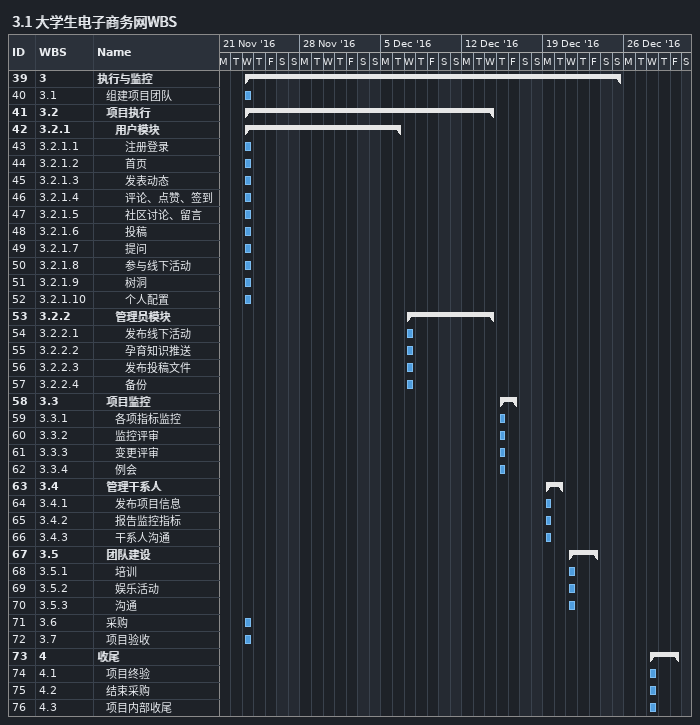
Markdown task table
3.1 大学生电子商务网WBS

| ID | WBS | Task | Start | Finish |
|---|---|---|---|---|
| 39 | 3 | **执行与监控** | 2016-11-23 | 2016-12-25 |
| 40 | 3.1 | 组建项目团队 | 2016-11-23 | 2016-11-23 |
| 41 | 3.2 | **项目执行** | 2016-11-23 | 2016-12-14 |
| 42 | 3.2.1 | **用户模块** | 2016-11-23 | 2016-12-06 |
| 43 | 3.2.1.1 | 注册登录 | 2016-11-23 | 2016-11-23 |
| 44 | 3.2.1.2 | 首页 | 2016-11-23 | 2016-11-23 |
| 45 | 3.2.1.3 | 发表动态 | 2016-11-23 | 2016-11-23 |
| 46 | 3.2.1.4 | 评论、点赞、签到 | 2016-11-23 | 2016-11-23 |
| 47 | 3.2.1.5 | 社区讨论、留言 | 2016-11-23 | 2016-11-23 |
| 48 | 3.2.1.6 | 投稿 | 2016-11-23 | 2016-11-23 |
| 49 | 3.2.1.7 | 提问 | 2016-11-23 | 2016-11-23 |
| 50 | 3.2.1.8 | 参与线下活动 | 2016-11-23 | 2016-11-23 |
| 51 | 3.2.1.9 | 树洞 | 2016-11-23 | 2016-11-23 |
| 52 | 3.2.1.10 | 个人配置 | 2016-11-23 | 2016-11-23 |
| 53 | 3.2.2 | **管理员模块** | 2016-12-07 | 2016-12-14 |
| 54 | 3.2.2.1 | 发布线下活动 | 2016-12-07 | 2016-12-07 |
| 55 | 3.2.2.2 | 孕育知识推送 | 2016-12-07 | 2016-12-07 |
| 56 | 3.2.2.3 | 发布投稿文件 | 2016-12-07 | 2016-12-07 |
| 57 | 3.2.2.4 | 备份 | 2016-12-07 | 2016-12-07 |
| 58 | 3.3 | **项目监控** | 2016-12-15 | 2016-12-16 |
| 59 | 3.3.1 | 各项指标监控 | 2016-12-15 | 2016-12-15 |
| 60 | 3.3.2 | 监控评审 | 2016-12-15 | 2016-12-15 |
| 61 | 3.3.3 | 变更评审 | 2016-12-15 | 2016-12-15 |
| 62 | 3.3.4 | 例会 | 2016-12-15 | 2016-12-15 |
| 63 | 3.4 | **管理干系人** | 2016-12-19 | 2016-12-20 |
| 64 | 3.4.1 | 发布项目信息 | 2016-12-19 | 2016-12-19 |
| 65 | 3.4.2 | 报告监控指标 | 2016-12-19 | 2016-12-19 |
| 66 | 3.4.3 | 干系人沟通 | 2016-12-19 | 2016-12-19 |
| 67 | 3.5 | **团队建设** | 2016-12-21 | 2016-12-23 |
| 68 | 3.5.1 | 培训 | 2016-12-21 | 2016-12-21 |
| 69 | 3.5.2 | 娱乐活动 | 2016-12-21 | 2016-12-21 |
| 70 | 3.5.3 | 沟通 | 2016-12-21 | 2016-12-21 |
| 71 | 3.6 | 采购 | 2016-11-23 | 2016-11-23 |
| 72 | 3.7 | 项目验收 | 2016-11-23 | 2016-11-23 |
| 73 | 4 | **收尾** | 2016-12-28 | 2016-12-30 |
| 74 | 4.1 | 项目终验 | 2016-12-28 | 2016-12-28 |
| 75 | 4.2 | 结束采购 | 2016-12-28 | 2016-12-28 |
| 76 | 4.3 | 项目内部收尾 | 2016-12-28 | 2016-12-28 |
